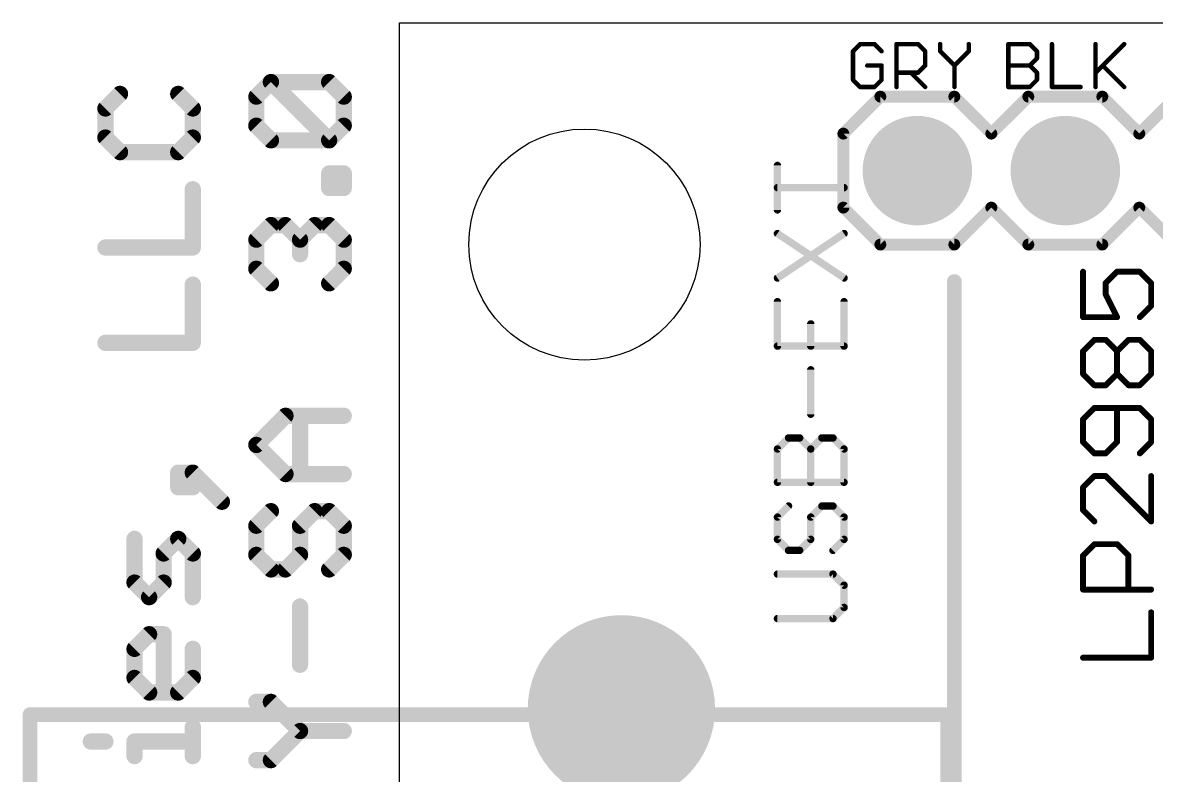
# Model space of a CAD drawing. Extents: x -0.25 to 3.05, y 0.15 to 2.67.
# Drawn here: x -0.255 to 0.512, y 1.891 to 2.4 of the extents above; entities that cross this region are included whole.
import ezdxf

# ---------------------------------------------------------------- set-up
doc = ezdxf.new("R2010")
doc.units = 0
for name, color, linetype in [('17', 82, 'CONTINUOUS'), ('20', 140, 'CONTINUOUS'), ('21', 7, 'CONTINUOUS'), ('22', 253, 'CONTINUOUS'), ('25', 253, 'CONTINUOUS'), ('27', 253, 'CONTINUOUS')]:
    doc.layers.add(name, color=color, linetype=linetype)

# ---------------------------------------------------------------- blocks, each defined once
blk = doc.blocks.new('ROUNDP')
at = {"const_width": 0.5}
blk.add_lwpolyline([(0, -0.25, 1), (0, 0.25, 1), (0, -0.25)], format="xyb", dxfattribs=at)

msp = doc.modelspace()

# ---------------------------------------------------------------- linework, layer by layer
at = {"layer": '20'}
for p, q in [((0, 2.4), (3.05, 2.4)), ((0, 0.15), (0, 2.4))]:
    msp.add_line(p, q, dxfattribs=at)
msp.add_circle((0.125, 2.25), 0.078126, dxfattribs=at)
at = {"layer": '21', "const_width": 0.01}
for points in [[(0.375, 1.3), (0.375, 2.225)], [(0.370472, 1.932283), (-0.249606, 1.932283)], [(-0.249606, 1.932283), (-0.249606, 1.467717)], [(0.370472, 1.467717), (0.370472, 1.932283)]]:
    msp.add_lwpolyline(points, dxfattribs=at)
at = {"layer": '21', "const_width": 0.005}
for points in [[(0.3775, 2.225, 1), (0.3725, 2.225)], [(-0.249606, 1.934783, 1), (-0.249606, 1.929783)], [(-0.247106, 1.932283, 1), (-0.252106, 1.932283)], [(0.372972, 1.932283, 1), (0.367972, 1.932283)], [(0.370472, 1.929783, 1), (0.370472, 1.934783)]]:
    msp.add_lwpolyline(points, format="xyb", dxfattribs=at)
at = {"layer": '22', "const_width": 0.008}
for points in [[(0.325, 2.35), (0.3, 2.325)], [(0.375, 2.35), (0.325, 2.35)], [(0.4, 2.325), (0.375, 2.35)], [(0.425, 2.35), (0.4, 2.325)], [(0.475, 2.35), (0.425, 2.35)], [(0.475, 2.35), (0.5, 2.325)], [(0.525, 2.35), (0.5, 2.325)], [(0.3, 2.325), (0.3, 2.275)], [(0.3, 2.275), (0.325, 2.25)], [(0.375, 2.25), (0.4, 2.275)], [(0.4, 2.275), (0.425, 2.25)], [(0.5, 2.275), (0.475, 2.25)], [(0.5, 2.275), (0.525, 2.25)], [(0.325, 2.25), (0.375, 2.25)], [(0.425, 2.25), (0.475, 2.25)]]:
    msp.add_lwpolyline(points, dxfattribs=at)
at = {"layer": '22', "const_width": 0.004}
for points in [[(0.325, 2.352, 1), (0.325, 2.348)], [(0.326414, 2.348586, 1), (0.323586, 2.351414)], [(0.376414, 2.351414, 1), (0.373586, 2.348586)], [(0.375, 2.348, 1), (0.375, 2.352)], [(0.425, 2.352, 1), (0.425, 2.348)], [(0.426414, 2.348586, 1), (0.423586, 2.351414)], [(0.476414, 2.351414, 1), (0.473586, 2.348586)], [(0.475, 2.348, 1), (0.475, 2.352)], [(0.302, 2.325, 1), (0.298, 2.325)], [(0.298586, 2.326414, 1), (0.301414, 2.323586)], [(0.398586, 2.326414, 1), (0.401414, 2.323586)], [(0.398586, 2.323586, 1), (0.401414, 2.326414)], [(0.498586, 2.326414, 1), (0.501414, 2.323586)], [(0.498586, 2.323586, 1), (0.501414, 2.326414)], [(0.301414, 2.276414, 1), (0.298586, 2.273586)], [(0.298, 2.275, 1), (0.302, 2.275)], [(0.401414, 2.276414, 1), (0.398586, 2.273586)], [(0.401414, 2.273586, 1), (0.398586, 2.276414)], [(0.501414, 2.276414, 1), (0.498586, 2.273586)], [(0.501414, 2.273586, 1), (0.498586, 2.276414)], [(0.325, 2.252, 1), (0.325, 2.248)], [(0.323586, 2.248586, 1), (0.326414, 2.251414)], [(0.373586, 2.251414, 1), (0.376414, 2.248586)], [(0.375, 2.248, 1), (0.375, 2.252)], [(0.425, 2.252, 1), (0.425, 2.248)], [(0.423586, 2.248586, 1), (0.426414, 2.251414)], [(0.473586, 2.251414, 1), (0.476414, 2.248586)], [(0.475, 2.248, 1), (0.475, 2.252)]]:
    msp.add_lwpolyline(points, format="xyb", dxfattribs=at)
at = {"layer": '25'}
for points, const_width in [([(0.311337, 2.385525), (0.3065, 2.380687)], 0.003), ([(0.321012, 2.385525), (0.311337, 2.385525)], 0.003), ([(0.32585, 2.380687), (0.321012, 2.385525)], 0.003), ([(0.335965, 2.3565), (0.335965, 2.385525)], 0.003), ([(0.335965, 2.385525), (0.350477, 2.385525)], 0.003), ([(0.350477, 2.385525), (0.355315, 2.380687)], 0.003), ([(0.36543, 2.385525), (0.36543, 2.380687)], 0.003), ([(0.38478, 2.380687), (0.38478, 2.385525)], 0.003), ([(0.4115, 2.3565), (0.4115, 2.385525)], 0.003), ([(0.4115, 2.385525), (0.426012, 2.385525)], 0.003), ([(0.426012, 2.385525), (0.43085, 2.380687)], 0.003), ([(0.440965, 2.385525), (0.440965, 2.3565)], 0.003), ([(0.47043, 2.385525), (0.47043, 2.3565)], 0.003), ([(0.47043, 2.366175), (0.48978, 2.385525)], 0.003), ([(0.3065, 2.380687), (0.3065, 2.361337)], 0.003), ([(0.355315, 2.380687), (0.355315, 2.371012)], 0.003), ([(0.36543, 2.380687), (0.375105, 2.371012)], 0.003), ([(0.375105, 2.371012), (0.38478, 2.380687)], 0.003), ([(0.43085, 2.37585), (0.426012, 2.371012)], 0.003), ([(0.43085, 2.380687), (0.43085, 2.37585)], 0.003), ([(0.32585, 2.371012), (0.316175, 2.371012)], 0.003), ([(0.32585, 2.361337), (0.32585, 2.371012)], 0.003), ([(0.350477, 2.366175), (0.335965, 2.366175)], 0.003), ([(0.34564, 2.366175), (0.355315, 2.3565)], 0.003), ([(0.355315, 2.371012), (0.350477, 2.366175)], 0.003), ([(0.375105, 2.371012), (0.375105, 2.3565)], 0.003), ([(0.4115, 2.371012), (0.426012, 2.371012)], 0.003), ([(0.426012, 2.371012), (0.43085, 2.366175)], 0.003), ([(0.43085, 2.366175), (0.43085, 2.361337)], 0.003), ([(0.475268, 2.371012), (0.48978, 2.3565)], 0.003), ([(-0.096692, 2.35001), (-0.08685, 2.359852)], 0.011), ([(-0.08685, 2.359852), (-0.047483, 2.359852)], 0.011), ([(-0.047483, 2.320485), (-0.08685, 2.359852)], 0.011), ([(-0.047483, 2.359852), (-0.037642, 2.35001)], 0.011), ([(0.3065, 2.361337), (0.311337, 2.3565)], 0.003), ([(0.321012, 2.3565), (0.32585, 2.361337)], 0.003), ([(0.43085, 2.361337), (0.426012, 2.3565)], 0.003), ([(-0.18885, 2.351851), (-0.198692, 2.342009)], 0.011), ([(-0.139642, 2.342009), (-0.149483, 2.351851)], 0.011), ([(-0.096692, 2.330326), (-0.096692, 2.35001)], 0.011), ([(-0.037642, 2.35001), (-0.037642, 2.330326)], 0.011), ([(0.311337, 2.3565), (0.321012, 2.3565)], 0.003), ([(0.426012, 2.3565), (0.4115, 2.3565)], 0.003), ([(0.440965, 2.3565), (0.460315, 2.3565)], 0.003), ([(-0.198692, 2.342009), (-0.198692, 2.322326)], 0.011), ([(-0.139642, 2.322326), (-0.139642, 2.342009)], 0.011), ([(-0.08685, 2.320485), (-0.096692, 2.330326)], 0.011), ([(-0.037642, 2.330326), (-0.047483, 2.320485)], 0.011), ([(-0.198692, 2.322326), (-0.18885, 2.312484)], 0.011), ([(-0.149483, 2.312484), (-0.139642, 2.322326)], 0.011), ([(-0.047483, 2.320485), (-0.08685, 2.320485)], 0.011), ([(-0.18885, 2.312484), (-0.149483, 2.312484)], 0.011), ([(0.255462, 2.27346), (0.255462, 2.303486)], 0.005), ([(-0.047483, 2.288257), (-0.047483, 2.298099)], 0.011), ([(-0.047483, 2.298099), (-0.037642, 2.298099)], 0.011), ([(-0.037642, 2.298099), (-0.037642, 2.288257)], 0.011), ([(-0.139642, 2.248029), (-0.139642, 2.287396)], 0.011), ([(-0.037642, 2.288257), (-0.047483, 2.288257)], 0.011), ([(0.3005, 2.288473), (0.255462, 2.288473)], 0.005), ([(-0.096692, 2.253327), (-0.08685, 2.263169)], 0.011), ([(-0.08685, 2.263169), (-0.077009, 2.263169)], 0.011), ([(-0.077009, 2.263169), (-0.067167, 2.253327)], 0.011), ([(-0.067167, 2.253327), (-0.057325, 2.263169)], 0.011), ([(-0.057325, 2.263169), (-0.047483, 2.263169)], 0.011), ([(-0.047483, 2.263169), (-0.037642, 2.253327)], 0.011), ([(-0.198692, 2.248029), (-0.139642, 2.248029)], 0.011), ([(-0.096692, 2.233644), (-0.096692, 2.253327)], 0.011), ([(-0.067167, 2.253327), (-0.067167, 2.243486)], 0.011), ([(-0.037642, 2.253327), (-0.037642, 2.233644)], 0.011), ([(0.255462, 2.227421), (0.3005, 2.257446)], 0.005), ([(0.255462, 2.257446), (0.3005, 2.227421)], 0.005), ([(-0.08685, 2.223802), (-0.096692, 2.233644)], 0.011), ([(-0.037642, 2.233644), (-0.047483, 2.223802)], 0.011), ([(-0.139642, 2.183574), (-0.139642, 2.222941)], 0.011), ([(0.255462, 2.211407), (0.255462, 2.181382)], 0.005), ([(0.3005, 2.181382), (0.3005, 2.211407)], 0.005), ([(0.277981, 2.181382), (0.277981, 2.196394)], 0.005), ([(-0.198692, 2.183574), (-0.139642, 2.183574)], 0.011), ([(0.255462, 2.181382), (0.3005, 2.181382)], 0.005), ([(0.277981, 2.135342), (0.277981, 2.165368)], 0.005), ([(-0.096692, 2.114576), (-0.077009, 2.134259)], 0.011), ([(-0.077009, 2.134259), (-0.037642, 2.134259)], 0.011), ([(-0.067167, 2.094892), (-0.067167, 2.134259)], 0.011), ([(-0.077009, 2.094892), (-0.096692, 2.114576)], 0.011), ([(0.255462, 2.111822), (0.262968, 2.119329)], 0.005), ([(0.262968, 2.119329), (0.270474, 2.119329)], 0.005), ([(0.270474, 2.119329), (0.277981, 2.111822)], 0.005), ([(0.277981, 2.111822), (0.285487, 2.119329)], 0.005), ([(0.285487, 2.119329), (0.292994, 2.119329)], 0.005), ([(0.292994, 2.119329), (0.3005, 2.111822)], 0.005), ([(0.255462, 2.089303), (0.255462, 2.111822)], 0.005), ([(0.277981, 2.089303), (0.277981, 2.111822)], 0.005), ([(0.3005, 2.111822), (0.3005, 2.089303)], 0.005), ([(-0.139642, 2.095832), (-0.149483, 2.095832)], 0.011), ([(-0.149483, 2.095832), (-0.149483, 2.085991)], 0.011), ([(-0.119958, 2.076149), (-0.139642, 2.095832)], 0.011), ([(-0.139642, 2.085991), (-0.139642, 2.095832)], 0.011), ([(-0.037642, 2.094892), (-0.077009, 2.094892)], 0.011), ([(-0.149483, 2.085991), (-0.139642, 2.085991)], 0.011), ([(0.3005, 2.089303), (0.255462, 2.089303)], 0.005), ([(-0.08685, 2.069804), (-0.096692, 2.059962)], 0.011), ([(-0.067167, 2.059962), (-0.057325, 2.069804)], 0.011), ([(-0.057325, 2.069804), (-0.047483, 2.069804)], 0.011), ([(-0.047483, 2.069804), (-0.037642, 2.059962)], 0.011), ([(0.262968, 2.073289), (0.255462, 2.065783)], 0.005), ([(0.277981, 2.065783), (0.285487, 2.073289)], 0.005), ([(0.285487, 2.073289), (0.292994, 2.073289)], 0.005), ([(0.292994, 2.073289), (0.3005, 2.065783)], 0.005), ([(-0.096692, 2.059962), (-0.096692, 2.040279)], 0.011), ([(-0.067167, 2.040279), (-0.067167, 2.059962)], 0.011), ([(-0.037642, 2.059962), (-0.037642, 2.040279)], 0.011), ([(0.255462, 2.065783), (0.255462, 2.05077)], 0.005), ([(0.277981, 2.05077), (0.277981, 2.065783)], 0.005), ([(0.3005, 2.065783), (0.3005, 2.05077)], 0.005), ([(-0.179009, 2.021536), (-0.179009, 2.051061)], 0.011), ([(-0.149483, 2.051061), (-0.159325, 2.041219)], 0.011), ([(-0.139642, 2.041219), (-0.149483, 2.051061)], 0.011), ([(0.255462, 2.05077), (0.262968, 2.043264)], 0.005), ([(0.270474, 2.043264), (0.277981, 2.05077)], 0.005), ([(0.3005, 2.05077), (0.292994, 2.043264)], 0.005), ([(-0.159325, 2.041219), (-0.159325, 2.021536)], 0.011), ([(-0.139642, 2.011694), (-0.139642, 2.041219)], 0.011), ([(-0.096692, 2.040279), (-0.08685, 2.030437)], 0.011), ([(-0.077009, 2.030437), (-0.067167, 2.040279)], 0.011), ([(-0.037642, 2.040279), (-0.047483, 2.030437)], 0.011), ([(0.262968, 2.043264), (0.270474, 2.043264)], 0.005), ([(-0.08685, 2.030437), (-0.077009, 2.030437)], 0.011), ([(-0.169167, 2.011694), (-0.179009, 2.021536)], 0.011), ([(-0.159325, 2.021536), (-0.169167, 2.011694)], 0.011), ([(0.292994, 2.02725), (0.255462, 2.02725)], 0.005), ([(0.3005, 2.019744), (0.292994, 2.02725)], 0.005), ([(0.3005, 2.004731), (0.3005, 2.019744)], 0.005), ([(-0.067167, 1.965982), (-0.067167, 2.005349)], 0.011), ([(0.292994, 1.997225), (0.3005, 2.004731)], 0.005), ([(0.255462, 1.997225), (0.292994, 1.997225)], 0.005), ([(-0.179009, 1.976764), (-0.169167, 1.986606)], 0.011), ([(-0.169167, 1.986606), (-0.159325, 1.986606)], 0.011), ([(-0.159325, 1.986606), (-0.159325, 1.947239)], 0.011), ([(-0.179009, 1.957081), (-0.179009, 1.976764)], 0.011), ([(-0.139642, 1.976764), (-0.139642, 1.957081)], 0.011), ([(-0.169167, 1.947239), (-0.179009, 1.957081)], 0.011), ([(-0.139642, 1.957081), (-0.149483, 1.947239)], 0.011), ([(-0.149483, 1.947239), (-0.169167, 1.947239)], 0.011), ([(-0.08685, 1.940894), (-0.096692, 1.940894)], 0.011), ([(-0.067167, 1.921211), (-0.08685, 1.940894)], 0.011), ([(-0.139642, 1.904269), (-0.139642, 1.923953)], 0.011), ([(-0.08685, 1.901527), (-0.067167, 1.921211)], 0.011), ([(-0.067167, 1.921211), (-0.037642, 1.921211)], 0.011), ([(-0.208534, 1.914111), (-0.198692, 1.914111)], 0.011), ([(-0.179009, 1.904269), (-0.179009, 1.914111)], 0.011), ([(-0.179009, 1.914111), (-0.139642, 1.914111)], 0.011), ([(-0.096692, 1.901527), (-0.08685, 1.901527)], 0.011)]:
    msp.add_lwpolyline(points, dxfattribs=dict(at, const_width=const_width))
for points, const_width in [([(0.311337, 2.386275, 1), (0.311337, 2.384775)], 0.0015), ([(0.311868, 2.384994, 1), (0.310807, 2.386055)], 0.0015), ([(0.321543, 2.386055, 1), (0.320482, 2.384994)], 0.0015), ([(0.321012, 2.384775, 1), (0.321012, 2.386275)], 0.0015), ([(0.336715, 2.385525, 1), (0.335215, 2.385525)], 0.0015), ([(0.335965, 2.386275, 1), (0.335965, 2.384775)], 0.0015), ([(0.351008, 2.386055, 1), (0.349947, 2.384994)], 0.0015), ([(0.350477, 2.384775, 1), (0.350477, 2.386275)], 0.0015), ([(0.36618, 2.385525, 1), (0.36468, 2.385525)], 0.0015), ([(0.38553, 2.385525, 1), (0.38403, 2.385525)], 0.0015), ([(0.41225, 2.385525, 1), (0.41075, 2.385525)], 0.0015), ([(0.4115, 2.386275, 1), (0.4115, 2.384775)], 0.0015), ([(0.426543, 2.386055, 1), (0.425482, 2.384994)], 0.0015), ([(0.426012, 2.384775, 1), (0.426012, 2.386275)], 0.0015), ([(0.441715, 2.385525, 1), (0.440215, 2.385525)], 0.0015), ([(0.47118, 2.385525, 1), (0.46968, 2.385525)], 0.0015), ([(0.49031, 2.384994, 1), (0.48925, 2.386055)], 0.0015), ([(0.30725, 2.380687, 1), (0.30575, 2.380687)], 0.0015), ([(0.30597, 2.381218, 1), (0.30703, 2.380157)], 0.0015), ([(0.325319, 2.380157, 1), (0.32638, 2.381218)], 0.0015), ([(0.356065, 2.380687, 1), (0.354565, 2.380687)], 0.0015), ([(0.354785, 2.380157, 1), (0.355845, 2.381218)], 0.0015), ([(0.365961, 2.381218, 1), (0.3649, 2.380157)], 0.0015), ([(0.36468, 2.380687, 1), (0.36618, 2.380687)], 0.0015), ([(0.38403, 2.380687, 1), (0.38553, 2.380687)], 0.0015), ([(0.38531, 2.380157, 1), (0.38425, 2.381218)], 0.0015), ([(0.4316, 2.380687, 1), (0.4301, 2.380687)], 0.0015), ([(0.4301, 2.37585, 1), (0.4316, 2.37585)], 0.0015), ([(0.430319, 2.380157, 1), (0.43138, 2.381218)], 0.0015), ([(0.43138, 2.375319, 1), (0.430319, 2.37638)], 0.0015), ([(0.316175, 2.371762, 1), (0.316175, 2.370262)], 0.0015), ([(0.3266, 2.371012, 1), (0.3251, 2.371012)], 0.0015), ([(0.32585, 2.370262, 1), (0.32585, 2.371762)], 0.0015), ([(0.335965, 2.366925, 1), (0.335965, 2.365425)], 0.0015), ([(0.34617, 2.366705, 1), (0.34511, 2.365644)], 0.0015), ([(0.349947, 2.366705, 1), (0.351008, 2.365644)], 0.0015), ([(0.350477, 2.365425, 1), (0.350477, 2.366925)], 0.0015), ([(0.354565, 2.371012, 1), (0.356065, 2.371012)], 0.0015), ([(0.355845, 2.370482, 1), (0.354785, 2.371543)], 0.0015), ([(0.375855, 2.371012, 1), (0.374355, 2.371012)], 0.0015), ([(0.374575, 2.371543, 1), (0.375636, 2.370482)], 0.0015), ([(0.374575, 2.370482, 1), (0.375636, 2.371543)], 0.0015), ([(0.4115, 2.371762, 1), (0.4115, 2.370262)], 0.0015), ([(0.426543, 2.371543, 1), (0.425482, 2.370482)], 0.0015), ([(0.425482, 2.371543, 1), (0.426543, 2.370482)], 0.0015), ([(0.426012, 2.370262, 1), (0.426012, 2.371762)], 0.0015), ([(0.4316, 2.366175, 1), (0.4301, 2.366175)], 0.0015), ([(0.430319, 2.365644, 1), (0.43138, 2.366705)], 0.0015), ([(0.4699, 2.366705, 1), (0.470961, 2.365644)], 0.0015), ([(0.475798, 2.371543, 1), (0.474737, 2.370482)], 0.0015), ([(-0.08685, 2.362602, 1), (-0.08685, 2.357102)], 0.0055), ([(-0.084906, 2.361796, 1), (-0.088795, 2.357907)], 0.0055), ([(-0.084906, 2.357907, 1), (-0.088795, 2.361796)], 0.0055), ([(-0.045539, 2.361796, 1), (-0.049428, 2.357907)], 0.0055), ([(-0.047483, 2.357102, 1), (-0.047483, 2.362602)], 0.0055), ([(0.30703, 2.361868, 1), (0.30597, 2.360807)], 0.0015), ([(0.30575, 2.361337, 1), (0.30725, 2.361337)], 0.0015), ([(0.3251, 2.361337, 1), (0.3266, 2.361337)], 0.0015), ([(0.32638, 2.360807, 1), (0.325319, 2.361868)], 0.0015), ([(0.4301, 2.361337, 1), (0.4316, 2.361337)], 0.0015), ([(0.43138, 2.360807, 1), (0.430319, 2.361868)], 0.0015), ([(-0.186906, 2.349906, 1), (-0.190795, 2.353795)], 0.0055), ([(-0.147539, 2.353795, 1), (-0.151428, 2.349906)], 0.0055), ([(-0.093942, 2.35001, 1), (-0.099442, 2.35001)], 0.0055), ([(-0.098637, 2.351954, 1), (-0.094748, 2.348065)], 0.0055), ([(-0.034892, 2.35001, 1), (-0.040392, 2.35001)], 0.0055), ([(-0.039586, 2.348065, 1), (-0.035697, 2.351954)], 0.0055), ([(0.311337, 2.35725, 1), (0.311337, 2.35575)], 0.0015), ([(0.310807, 2.35597, 1), (0.311868, 2.35703)], 0.0015), ([(0.320482, 2.35703, 1), (0.321543, 2.35597)], 0.0015), ([(0.321012, 2.35575, 1), (0.321012, 2.35725)], 0.0015), ([(0.335215, 2.3565, 1), (0.336715, 2.3565)], 0.0015), ([(0.354785, 2.35597, 1), (0.355845, 2.35703)], 0.0015), ([(0.374355, 2.3565, 1), (0.375855, 2.3565)], 0.0015), ([(0.4115, 2.35725, 1), (0.4115, 2.35575)], 0.0015), ([(0.41075, 2.3565, 1), (0.41225, 2.3565)], 0.0015), ([(0.425482, 2.35703, 1), (0.426543, 2.35597)], 0.0015), ([(0.426012, 2.35575, 1), (0.426012, 2.35725)], 0.0015), ([(0.440965, 2.35725, 1), (0.440965, 2.35575)], 0.0015), ([(0.440215, 2.3565, 1), (0.441715, 2.3565)], 0.0015), ([(0.460315, 2.35575, 1), (0.460315, 2.35725)], 0.0015), ([(0.46968, 2.3565, 1), (0.47118, 2.3565)], 0.0015), ([(0.48925, 2.35597, 1), (0.49031, 2.35703)], 0.0015), ([(-0.195942, 2.342009, 1), (-0.201442, 2.342009)], 0.0055), ([(-0.200637, 2.343954, 1), (-0.196748, 2.340065)], 0.0055), ([(-0.136892, 2.342009, 1), (-0.142392, 2.342009)], 0.0055), ([(-0.141586, 2.340065, 1), (-0.137697, 2.343954)], 0.0055), ([(-0.094748, 2.332271, 1), (-0.098637, 2.328382)], 0.0055), ([(-0.099442, 2.330326, 1), (-0.093942, 2.330326)], 0.0055), ([(-0.040392, 2.330326, 1), (-0.034892, 2.330326)], 0.0055), ([(-0.035697, 2.328382, 1), (-0.039586, 2.332271)], 0.0055), ([(-0.196748, 2.32427, 1), (-0.200637, 2.320381)], 0.0055), ([(-0.201442, 2.322326, 1), (-0.195942, 2.322326)], 0.0055), ([(-0.142392, 2.322326, 1), (-0.136892, 2.322326)], 0.0055), ([(-0.137697, 2.320381, 1), (-0.141586, 2.32427)], 0.0055), ([(-0.08685, 2.323235, 1), (-0.08685, 2.317735)], 0.0055), ([(-0.088795, 2.31854, 1), (-0.084906, 2.322429)], 0.0055), ([(-0.049428, 2.322429, 1), (-0.045539, 2.31854)], 0.0055), ([(-0.049428, 2.31854, 1), (-0.045539, 2.322429)], 0.0055), ([(-0.047483, 2.317735, 1), (-0.047483, 2.323235)], 0.0055), ([(-0.18885, 2.315234, 1), (-0.18885, 2.309734)], 0.0055), ([(-0.190795, 2.310539, 1), (-0.186906, 2.314428)], 0.0055), ([(-0.151428, 2.314428, 1), (-0.147539, 2.310539)], 0.0055), ([(-0.149483, 2.309734, 1), (-0.149483, 2.315234)], 0.0055), ([(0.256712, 2.303486, 1), (0.254212, 2.303486)], 0.0025), ([(-0.044733, 2.298099, 1), (-0.050233, 2.298099)], 0.0055), ([(-0.047483, 2.300849, 1), (-0.047483, 2.295349)], 0.0055), ([(-0.034892, 2.298099, 1), (-0.040392, 2.298099)], 0.0055), ([(-0.037642, 2.295349, 1), (-0.037642, 2.300849)], 0.0055), ([(-0.136892, 2.287396, 1), (-0.142392, 2.287396)], 0.0055), ([(-0.047483, 2.291007, 1), (-0.047483, 2.285507)], 0.0055), ([(-0.050233, 2.288257, 1), (-0.044733, 2.288257)], 0.0055), ([(-0.040392, 2.288257, 1), (-0.034892, 2.288257)], 0.0055), ([(-0.037642, 2.285507, 1), (-0.037642, 2.291007)], 0.0055), ([(0.255462, 2.289723, 1), (0.255462, 2.287223)], 0.0025), ([(0.3005, 2.287223, 1), (0.3005, 2.289723)], 0.0025), ([(-0.08685, 2.265919, 1), (-0.08685, 2.260419)], 0.0055), ([(-0.084906, 2.261224, 1), (-0.088795, 2.265114)], 0.0055), ([(-0.075064, 2.265114, 1), (-0.078953, 2.261225)], 0.0055), ([(-0.077009, 2.260419, 1), (-0.077009, 2.265919)], 0.0055), ([(-0.057325, 2.265919, 1), (-0.057325, 2.260419)], 0.0055), ([(-0.055381, 2.261224, 1), (-0.05927, 2.265114)], 0.0055), ([(-0.045539, 2.265114, 1), (-0.049428, 2.261225)], 0.0055), ([(-0.047483, 2.260419, 1), (-0.047483, 2.265919)], 0.0055), ([(0.254212, 2.27346, 1), (0.256712, 2.27346)], 0.0025), ([(-0.198692, 2.250779, 1), (-0.198692, 2.245279)], 0.0055), ([(-0.139642, 2.245279, 1), (-0.139642, 2.250779)], 0.0055), ([(-0.093942, 2.253327, 1), (-0.099442, 2.253327)], 0.0055), ([(-0.098637, 2.255272, 1), (-0.094748, 2.251383)], 0.0055), ([(-0.064417, 2.253327, 1), (-0.069917, 2.253327)], 0.0055), ([(-0.069111, 2.255272, 1), (-0.065222, 2.251383)], 0.0055), ([(-0.069111, 2.251383, 1), (-0.065222, 2.255272)], 0.0055), ([(-0.034892, 2.253327, 1), (-0.040392, 2.253327)], 0.0055), ([(-0.039586, 2.251383, 1), (-0.035697, 2.255272)], 0.0055), ([(0.256155, 2.258487, 1), (0.254768, 2.256406)], 0.0025), ([(0.301193, 2.256406, 1), (0.299807, 2.258487)], 0.0025), ([(-0.142392, 2.248029, 1), (-0.136892, 2.248029)], 0.0055), ([(-0.069917, 2.243486, 1), (-0.064417, 2.243486)], 0.0055), ([(-0.094748, 2.235588, 1), (-0.098637, 2.231699)], 0.0055), ([(-0.035697, 2.231699, 1), (-0.039586, 2.235588)], 0.0055), ([(-0.099442, 2.233644, 1), (-0.093942, 2.233644)], 0.0055), ([(-0.040392, 2.233644, 1), (-0.034892, 2.233644)], 0.0055), ([(0.254768, 2.228461, 1), (0.256155, 2.226381)], 0.0025), ([(0.299807, 2.226381, 1), (0.301193, 2.228461)], 0.0025), ([(-0.136892, 2.222941, 1), (-0.142392, 2.222941)], 0.0055), ([(-0.088795, 2.221858, 1), (-0.084906, 2.225747)], 0.0055), ([(-0.049428, 2.225747, 1), (-0.045539, 2.221858)], 0.0055), ([(0.256712, 2.211407, 1), (0.254212, 2.211407)], 0.0025), ([(0.30175, 2.211407, 1), (0.29925, 2.211407)], 0.0025), ([(0.279231, 2.196394, 1), (0.276731, 2.196394)], 0.0025), ([(-0.198692, 2.186324, 1), (-0.198692, 2.180824)], 0.0055), ([(-0.142392, 2.183574, 1), (-0.136892, 2.183574)], 0.0055), ([(-0.139642, 2.180824, 1), (-0.139642, 2.186324)], 0.0055), ([(0.255462, 2.182632, 1), (0.255462, 2.180132)], 0.0025), ([(0.3005, 2.180132, 1), (0.3005, 2.182632)], 0.0025), ([(0.254212, 2.181382, 1), (0.256712, 2.181382)], 0.0025), ([(0.276731, 2.181382, 1), (0.279231, 2.181382)], 0.0025), ([(0.29925, 2.181382, 1), (0.30175, 2.181382)], 0.0025), ([(0.279231, 2.165368, 1), (0.276731, 2.165368)], 0.0025), ([(-0.077009, 2.137009, 1), (-0.077009, 2.131509)], 0.0055), ([(-0.075064, 2.132315, 1), (-0.078953, 2.136204)], 0.0055), ([(-0.064417, 2.134259, 1), (-0.069917, 2.134259)], 0.0055), ([(-0.037642, 2.131509, 1), (-0.037642, 2.137009)], 0.0055), ([(0.276731, 2.135342, 1), (0.279231, 2.135342)], 0.0025), ([(-0.094748, 2.11652, 1), (-0.098637, 2.112631)], 0.0055), ([(-0.098637, 2.11652, 1), (-0.094748, 2.112631)], 0.0055), ([(0.262968, 2.120579, 1), (0.262968, 2.118079)], 0.0025), ([(0.263852, 2.118445, 1), (0.262084, 2.120213)], 0.0025), ([(0.271358, 2.120213, 1), (0.269591, 2.118445)], 0.0025), ([(0.270474, 2.118079, 1), (0.270474, 2.120579)], 0.0025), ([(0.285487, 2.120579, 1), (0.285487, 2.118079)], 0.0025), ([(0.286371, 2.118445, 1), (0.284603, 2.120213)], 0.0025), ([(0.293877, 2.120213, 1), (0.29211, 2.118445)], 0.0025), ([(0.292994, 2.118079, 1), (0.292994, 2.120579)], 0.0025), ([(0.256712, 2.111822, 1), (0.254212, 2.111822)], 0.0025), ([(0.254578, 2.112706, 1), (0.256345, 2.110938)], 0.0025), ([(0.279231, 2.111822, 1), (0.276731, 2.111822)], 0.0025), ([(0.277097, 2.112706, 1), (0.278865, 2.110938)], 0.0025), ([(0.277097, 2.110938, 1), (0.278865, 2.112706)], 0.0025), ([(0.30175, 2.111822, 1), (0.29925, 2.111822)], 0.0025), ([(0.299616, 2.110938, 1), (0.301384, 2.112706)], 0.0025), ([(-0.149483, 2.098582, 1), (-0.149483, 2.093082)], 0.0055), ([(-0.146733, 2.095832, 1), (-0.152233, 2.095832)], 0.0055), ([(-0.136892, 2.095832, 1), (-0.142392, 2.095832)], 0.0055), ([(-0.137697, 2.097777, 1), (-0.141586, 2.093888)], 0.0055), ([(-0.139642, 2.093082, 1), (-0.139642, 2.098582)], 0.0055), ([(-0.077009, 2.097642, 1), (-0.077009, 2.092142)], 0.0055), ([(-0.078953, 2.092948, 1), (-0.075064, 2.096837)], 0.0055), ([(-0.037642, 2.092142, 1), (-0.037642, 2.097642)], 0.0055), ([(-0.149483, 2.088741, 1), (-0.149483, 2.083241)], 0.0055), ([(-0.139642, 2.083241, 1), (-0.139642, 2.088741)], 0.0055), ([(-0.069917, 2.094892, 1), (-0.064417, 2.094892)], 0.0055), ([(0.255462, 2.090553, 1), (0.255462, 2.088053)], 0.0025), ([(0.3005, 2.088053, 1), (0.3005, 2.090553)], 0.0025), ([(-0.152233, 2.085991, 1), (-0.146733, 2.085991)], 0.0055), ([(-0.142392, 2.085991, 1), (-0.136892, 2.085991)], 0.0055), ([(0.254212, 2.089303, 1), (0.256712, 2.089303)], 0.0025), ([(0.276731, 2.089303, 1), (0.279231, 2.089303)], 0.0025), ([(0.29925, 2.089303, 1), (0.30175, 2.089303)], 0.0025), ([(-0.121903, 2.074204, 1), (-0.118014, 2.078094)], 0.0055), ([(-0.084906, 2.06786, 1), (-0.088795, 2.071749)], 0.0055), ([(-0.057325, 2.072554, 1), (-0.057325, 2.067054)], 0.0055), ([(-0.055381, 2.06786, 1), (-0.05927, 2.071749)], 0.0055), ([(-0.045539, 2.071749, 1), (-0.049428, 2.06786)], 0.0055), ([(-0.047483, 2.067054, 1), (-0.047483, 2.072554)], 0.0055), ([(0.263852, 2.072406, 1), (0.262084, 2.074173)], 0.0025), ([(0.285487, 2.074539, 1), (0.285487, 2.072039)], 0.0025), ([(0.286371, 2.072406, 1), (0.284603, 2.074173)], 0.0025), ([(0.293877, 2.074173, 1), (0.29211, 2.072406)], 0.0025), ([(0.292994, 2.072039, 1), (0.292994, 2.074539)], 0.0025), ([(-0.093942, 2.059962, 1), (-0.099442, 2.059962)], 0.0055), ([(-0.098637, 2.061907, 1), (-0.094748, 2.058018)], 0.0055), ([(-0.064417, 2.059962, 1), (-0.069917, 2.059962)], 0.0055), ([(-0.069111, 2.061907, 1), (-0.065222, 2.058018)], 0.0055), ([(-0.034892, 2.059962, 1), (-0.040392, 2.059962)], 0.0055), ([(-0.039586, 2.058018, 1), (-0.035697, 2.061907)], 0.0055), ([(0.256712, 2.065783, 1), (0.254212, 2.065783)], 0.0025), ([(0.254578, 2.066667, 1), (0.256345, 2.064899)], 0.0025), ([(0.279231, 2.065783, 1), (0.276731, 2.065783)], 0.0025), ([(0.277097, 2.066667, 1), (0.278865, 2.064899)], 0.0025), ([(0.30175, 2.065783, 1), (0.29925, 2.065783)], 0.0025), ([(0.299616, 2.064899, 1), (0.301384, 2.066667)], 0.0025), ([(-0.176259, 2.051061, 1), (-0.181759, 2.051061)], 0.0055), ([(-0.147539, 2.053005, 1), (-0.151428, 2.049116)], 0.0055), ([(-0.147539, 2.049116, 1), (-0.151428, 2.053005)], 0.0055), ([(0.256345, 2.051654, 1), (0.254578, 2.049886)], 0.0025), ([(0.278865, 2.049886, 1), (0.277097, 2.051654)], 0.0025), ([(0.301384, 2.049886, 1), (0.299616, 2.051654)], 0.0025), ([(-0.156575, 2.041219, 1), (-0.162075, 2.041219)], 0.0055), ([(-0.16127, 2.043164, 1), (-0.157381, 2.039275)], 0.0055), ([(-0.136892, 2.041219, 1), (-0.142392, 2.041219)], 0.0055), ([(-0.141586, 2.039275, 1), (-0.137697, 2.043164)], 0.0055), ([(-0.094748, 2.042223, 1), (-0.098637, 2.038334)], 0.0055), ([(-0.065222, 2.038334, 1), (-0.069111, 2.042223)], 0.0055), ([(-0.035697, 2.038334, 1), (-0.039586, 2.042223)], 0.0055), ([(0.254212, 2.05077, 1), (0.256712, 2.05077)], 0.0025), ([(0.262968, 2.044514, 1), (0.262968, 2.042014)], 0.0025), ([(0.270474, 2.042014, 1), (0.270474, 2.044514)], 0.0025), ([(0.276731, 2.05077, 1), (0.279231, 2.05077)], 0.0025), ([(0.29925, 2.05077, 1), (0.30175, 2.05077)], 0.0025), ([(-0.099442, 2.040279, 1), (-0.093942, 2.040279)], 0.0055), ([(-0.069917, 2.040279, 1), (-0.064417, 2.040279)], 0.0055), ([(-0.040392, 2.040279, 1), (-0.034892, 2.040279)], 0.0055), ([(0.262084, 2.04238, 1), (0.263852, 2.044148)], 0.0025), ([(0.269591, 2.044148, 1), (0.271358, 2.04238)], 0.0025), ([(0.29211, 2.044148, 1), (0.293877, 2.04238)], 0.0025), ([(-0.08685, 2.033187, 1), (-0.08685, 2.027687)], 0.0055), ([(-0.088795, 2.028493, 1), (-0.084906, 2.032382)], 0.0055), ([(-0.078953, 2.032382, 1), (-0.075064, 2.028493)], 0.0055), ([(-0.077009, 2.027687, 1), (-0.077009, 2.033187)], 0.0055), ([(-0.049428, 2.032382, 1), (-0.045539, 2.028493)], 0.0055), ([(-0.181759, 2.021536, 1), (-0.176259, 2.021536)], 0.0055), ([(-0.177064, 2.02348, 1), (-0.180953, 2.019591)], 0.0055), ([(-0.162075, 2.021536, 1), (-0.156575, 2.021536)], 0.0055), ([(-0.157381, 2.019591, 1), (-0.16127, 2.02348)], 0.0055), ([(0.255462, 2.0285, 1), (0.255462, 2.026)], 0.0025), ([(0.293877, 2.028134, 1), (0.29211, 2.026366)], 0.0025), ([(0.292994, 2.026, 1), (0.292994, 2.0285)], 0.0025), ([(-0.171111, 2.013639, 1), (-0.167222, 2.009749)], 0.0055), ([(-0.171111, 2.009749, 1), (-0.167222, 2.013639)], 0.0055), ([(0.30175, 2.019744, 1), (0.29925, 2.019744)], 0.0025), ([(0.299616, 2.01886, 1), (0.301384, 2.020628)], 0.0025), ([(-0.142392, 2.011694, 1), (-0.136892, 2.011694)], 0.0055), ([(-0.064417, 2.005349, 1), (-0.069917, 2.005349)], 0.0055), ([(0.301384, 2.003847, 1), (0.299616, 2.005615)], 0.0025), ([(0.255462, 1.998475, 1), (0.255462, 1.995975)], 0.0025), ([(0.292994, 1.995975, 1), (0.292994, 1.998475)], 0.0025), ([(0.29925, 2.004731, 1), (0.30175, 2.004731)], 0.0025), ([(-0.169167, 1.989356, 1), (-0.169167, 1.983856)], 0.0055), ([(-0.167222, 1.984661, 1), (-0.171111, 1.98855)], 0.0055), ([(-0.156575, 1.986606, 1), (-0.162075, 1.986606)], 0.0055), ([(-0.159325, 1.983856, 1), (-0.159325, 1.989356)], 0.0055), ([(0.29211, 1.998109, 1), (0.293877, 1.996341)], 0.0025), ([(-0.176259, 1.976764, 1), (-0.181759, 1.976764)], 0.0055), ([(-0.180953, 1.978709, 1), (-0.177064, 1.97482)], 0.0055), ([(-0.136892, 1.976764, 1), (-0.142392, 1.976764)], 0.0055), ([(-0.177064, 1.959025, 1), (-0.180953, 1.955136)], 0.0055), ([(-0.137697, 1.955136, 1), (-0.141586, 1.959025)], 0.0055), ([(-0.069917, 1.965982, 1), (-0.064417, 1.965982)], 0.0055), ([(-0.181759, 1.957081, 1), (-0.176259, 1.957081)], 0.0055), ([(-0.142392, 1.957081, 1), (-0.136892, 1.957081)], 0.0055), ([(-0.169167, 1.949989, 1), (-0.169167, 1.944489)], 0.0055), ([(-0.171111, 1.945295, 1), (-0.167222, 1.949184)], 0.0055), ([(-0.162075, 1.947239, 1), (-0.156575, 1.947239)], 0.0055), ([(-0.151428, 1.949184, 1), (-0.147539, 1.945295)], 0.0055), ([(-0.149483, 1.944489, 1), (-0.149483, 1.949989)], 0.0055), ([(-0.096692, 1.943644, 1), (-0.096692, 1.938144)], 0.0055), ([(-0.084906, 1.942839, 1), (-0.088795, 1.93895)], 0.0055), ([(-0.08685, 1.938144, 1), (-0.08685, 1.943644)], 0.0055), ([(-0.136892, 1.923953, 1), (-0.142392, 1.923953)], 0.0055), ([(-0.067167, 1.923961, 1), (-0.067167, 1.918461)], 0.0055), ([(-0.065222, 1.919266, 1), (-0.069111, 1.923155)], 0.0055), ([(-0.069111, 1.919266, 1), (-0.065222, 1.923155)], 0.0055), ([(-0.037642, 1.918461, 1), (-0.037642, 1.923961)], 0.0055), ([(-0.208534, 1.916861, 1), (-0.208534, 1.911361)], 0.0055), ([(-0.198692, 1.911361, 1), (-0.198692, 1.916861)], 0.0055), ([(-0.176259, 1.914111, 1), (-0.181759, 1.914111)], 0.0055), ([(-0.179009, 1.916861, 1), (-0.179009, 1.911361)], 0.0055), ([(-0.139642, 1.911361, 1), (-0.139642, 1.916861)], 0.0055), ([(-0.181759, 1.904269, 1), (-0.176259, 1.904269)], 0.0055), ([(-0.142392, 1.904269, 1), (-0.136892, 1.904269)], 0.0055), ([(-0.096692, 1.904277, 1), (-0.096692, 1.898777)], 0.0055), ([(-0.088795, 1.903472, 1), (-0.084906, 1.899583)], 0.0055), ([(-0.08685, 1.898777, 1), (-0.08685, 1.904277)], 0.0055)]:
    msp.add_lwpolyline(points, format="xyb", dxfattribs=dict(at, const_width=const_width))
at = {"layer": '27', "const_width": 0.004}
for points in [[(0.461961, 2.231653), (0.461961, 2.20096)], [(0.477307, 2.22398), (0.48498, 2.231653)], [(0.48498, 2.231653), (0.500327, 2.231653)], [(0.500327, 2.231653), (0.508, 2.22398)], [(0.477307, 2.216306), (0.477307, 2.22398)], [(0.508, 2.22398), (0.508, 2.208633)], [(0.48498, 2.20096), (0.477307, 2.216306)], [(0.508, 2.208633), (0.500327, 2.20096)], [(0.461961, 2.20096), (0.48498, 2.20096)], [(0.461961, 2.17794), (0.469634, 2.185614)], [(0.469634, 2.185614), (0.477307, 2.185614)], [(0.477307, 2.185614), (0.48498, 2.17794)], [(0.48498, 2.17794), (0.492654, 2.185614)], [(0.492654, 2.185614), (0.500327, 2.185614)], [(0.500327, 2.185614), (0.508, 2.17794)], [(0.461961, 2.162594), (0.461961, 2.17794)], [(0.48498, 2.162594), (0.48498, 2.17794)], [(0.508, 2.17794), (0.508, 2.162594)], [(0.469634, 2.154921), (0.461961, 2.162594)], [(0.48498, 2.162594), (0.477307, 2.154921)], [(0.492654, 2.154921), (0.48498, 2.162594)], [(0.508, 2.162594), (0.500327, 2.154921)], [(0.477307, 2.154921), (0.469634, 2.154921)], [(0.500327, 2.154921), (0.492654, 2.154921)], [(0.469634, 2.139574), (0.461961, 2.131901)], [(0.500327, 2.139574), (0.469634, 2.139574)], [(0.48498, 2.116555), (0.48498, 2.139574)], [(0.508, 2.131901), (0.500327, 2.139574)], [(0.461961, 2.131901), (0.461961, 2.116555)], [(0.508, 2.116555), (0.508, 2.131901)], [(0.461961, 2.116555), (0.469634, 2.108882)], [(0.477307, 2.108882), (0.48498, 2.116555)], [(0.500327, 2.108882), (0.508, 2.116555)], [(0.469634, 2.108882), (0.477307, 2.108882)], [(0.469634, 2.093535), (0.461961, 2.085862)], [(0.477307, 2.093535), (0.469634, 2.093535)], [(0.508, 2.062842), (0.477307, 2.093535)], [(0.508, 2.093535), (0.508, 2.062842)], [(0.461961, 2.085862), (0.461961, 2.070516)], [(0.461961, 2.070516), (0.469634, 2.062842)], [(0.461961, 2.039823), (0.469634, 2.047496)], [(0.469634, 2.047496), (0.48498, 2.047496)], [(0.48498, 2.047496), (0.492654, 2.039823)], [(0.461961, 2.016803), (0.461961, 2.039823)], [(0.492654, 2.039823), (0.492654, 2.016803)], [(0.508, 2.016803), (0.461961, 2.016803)], [(0.508, 1.970764), (0.508, 2.001457)], [(0.461961, 1.970764), (0.508, 1.970764)]]:
    msp.add_lwpolyline(points, dxfattribs=at)
at = {"layer": '27', "const_width": 0.002}
for points in [[(0.462961, 2.231653, 1), (0.460961, 2.231653)], [(0.48498, 2.232653, 1), (0.48498, 2.230653)], [(0.485688, 2.230946, 1), (0.484273, 2.23236)], [(0.501034, 2.23236, 1), (0.49962, 2.230946)], [(0.500327, 2.230653, 1), (0.500327, 2.232653)], [(0.478307, 2.22398, 1), (0.476307, 2.22398)], [(0.4766, 2.224687, 1), (0.478014, 2.223273)], [(0.509, 2.22398, 1), (0.507, 2.22398)], [(0.507293, 2.223273, 1), (0.508707, 2.224687)], [(0.478202, 2.216754, 1), (0.476413, 2.215859)], [(0.476307, 2.216306, 1), (0.478307, 2.216306)], [(0.507, 2.208633, 1), (0.509, 2.208633)], [(0.508707, 2.207926, 1), (0.507293, 2.20934)], [(0.461961, 2.20196, 1), (0.461961, 2.19996)], [(0.460961, 2.20096, 1), (0.462961, 2.20096)], [(0.484086, 2.200513, 1), (0.485875, 2.201407)], [(0.48498, 2.19996, 1), (0.48498, 2.20196)], [(0.49962, 2.201667, 1), (0.501034, 2.200253)], [(0.469634, 2.186614, 1), (0.469634, 2.184614)], [(0.470341, 2.184907, 1), (0.468927, 2.186321)], [(0.478014, 2.186321, 1), (0.4766, 2.184907)], [(0.477307, 2.184614, 1), (0.477307, 2.186614)], [(0.492654, 2.186614, 1), (0.492654, 2.184614)], [(0.493361, 2.184907, 1), (0.491947, 2.186321)], [(0.501034, 2.186321, 1), (0.49962, 2.184907)], [(0.500327, 2.184614, 1), (0.500327, 2.186614)], [(0.462961, 2.17794, 1), (0.460961, 2.17794)], [(0.461254, 2.178648, 1), (0.462668, 2.177233)], [(0.48598, 2.17794, 1), (0.48398, 2.17794)], [(0.484273, 2.178648, 1), (0.485688, 2.177233)], [(0.484273, 2.177233, 1), (0.485688, 2.178648)], [(0.509, 2.17794, 1), (0.507, 2.17794)], [(0.507293, 2.177233, 1), (0.508707, 2.178648)], [(0.462668, 2.163301, 1), (0.461254, 2.161887)], [(0.460961, 2.162594, 1), (0.462961, 2.162594)], [(0.485688, 2.163301, 1), (0.484273, 2.161887)], [(0.48398, 2.162594, 1), (0.48598, 2.162594)], [(0.485688, 2.161887, 1), (0.484273, 2.163301)], [(0.507, 2.162594, 1), (0.509, 2.162594)], [(0.508707, 2.161887, 1), (0.507293, 2.163301)], [(0.469634, 2.155921, 1), (0.469634, 2.153921)], [(0.468927, 2.154214, 1), (0.470341, 2.155628)], [(0.4766, 2.155628, 1), (0.478014, 2.154214)], [(0.477307, 2.153921, 1), (0.477307, 2.155921)], [(0.492654, 2.155921, 1), (0.492654, 2.153921)], [(0.491947, 2.154214, 1), (0.493361, 2.155628)], [(0.49962, 2.155628, 1), (0.501034, 2.154214)], [(0.500327, 2.153921, 1), (0.500327, 2.155921)], [(0.469634, 2.140574, 1), (0.469634, 2.138574)], [(0.470341, 2.138867, 1), (0.468927, 2.140282)], [(0.48598, 2.139574, 1), (0.48398, 2.139574)], [(0.501034, 2.140282, 1), (0.49962, 2.138867)], [(0.500327, 2.138574, 1), (0.500327, 2.140574)], [(0.462961, 2.131901, 1), (0.460961, 2.131901)], [(0.461254, 2.132608, 1), (0.462668, 2.131194)], [(0.509, 2.131901, 1), (0.507, 2.131901)], [(0.507293, 2.131194, 1), (0.508707, 2.132608)], [(0.462668, 2.117262, 1), (0.461254, 2.115848)], [(0.460961, 2.116555, 1), (0.462961, 2.116555)], [(0.48398, 2.116555, 1), (0.48598, 2.116555)], [(0.485688, 2.115848, 1), (0.484273, 2.117262)], [(0.507, 2.116555, 1), (0.509, 2.116555)], [(0.508707, 2.115848, 1), (0.507293, 2.117262)], [(0.469634, 2.109882, 1), (0.469634, 2.107882)], [(0.468927, 2.108175, 1), (0.470341, 2.109589)], [(0.4766, 2.109589, 1), (0.478014, 2.108175)], [(0.477307, 2.107882, 1), (0.477307, 2.109882)], [(0.49962, 2.109589, 1), (0.501034, 2.108175)], [(0.469634, 2.094535, 1), (0.469634, 2.092535)], [(0.470341, 2.092828, 1), (0.468927, 2.094242)], [(0.478014, 2.094242, 1), (0.4766, 2.092828)], [(0.477307, 2.092535, 1), (0.477307, 2.094535)], [(0.509, 2.093535, 1), (0.507, 2.093535)], [(0.462961, 2.085862, 1), (0.460961, 2.085862)], [(0.461254, 2.086569, 1), (0.462668, 2.085155)], [(0.462668, 2.071223, 1), (0.461254, 2.069808)], [(0.460961, 2.070516, 1), (0.462961, 2.070516)], [(0.468927, 2.062135, 1), (0.470341, 2.06355)], [(0.507, 2.062842, 1), (0.509, 2.062842)], [(0.507293, 2.062135, 1), (0.508707, 2.06355)], [(0.469634, 2.048496, 1), (0.469634, 2.046496)], [(0.470341, 2.046789, 1), (0.468927, 2.048203)], [(0.485688, 2.048203, 1), (0.484273, 2.046789)], [(0.48498, 2.046496, 1), (0.48498, 2.048496)], [(0.462961, 2.039823, 1), (0.460961, 2.039823)], [(0.461254, 2.04053, 1), (0.462668, 2.039116)], [(0.493654, 2.039823, 1), (0.491654, 2.039823)], [(0.491947, 2.039116, 1), (0.493361, 2.04053)], [(0.461961, 2.017803, 1), (0.461961, 2.015803)], [(0.460961, 2.016803, 1), (0.462961, 2.016803)], [(0.491654, 2.016803, 1), (0.493654, 2.016803)], [(0.508, 2.015803, 1), (0.508, 2.017803)], [(0.509, 2.001457, 1), (0.507, 2.001457)], [(0.461961, 1.971764, 1), (0.461961, 1.969764)], [(0.507, 1.970764, 1), (0.509, 1.970764)], [(0.508, 1.969764, 1), (0.508, 1.971764)]]:
    msp.add_lwpolyline(points, format="xyb", dxfattribs=at)

# ---------------------------------------------------------------- block references
at = {"layer": '17'}
for p, xscale, yscale, rotation in [((0.35, 2.3), 0.074, 0.074, 90), ((0.35, 2.3), 0.074, 0.074, 90), ((0.45, 2.3), 0.074, 0.074, 90), ((0.45, 2.3), 0.074, 0.074, 90), ((0.15, 1.93622), 0.126614, 0.126614, 270), ((0.15, 1.93622), 0.126614, 0.126614, 270)]:
    msp.add_blockref('ROUNDP', p, dxfattribs=dict(at, xscale=xscale, yscale=yscale, rotation=rotation))

doc.saveas('drawing.dxf')
